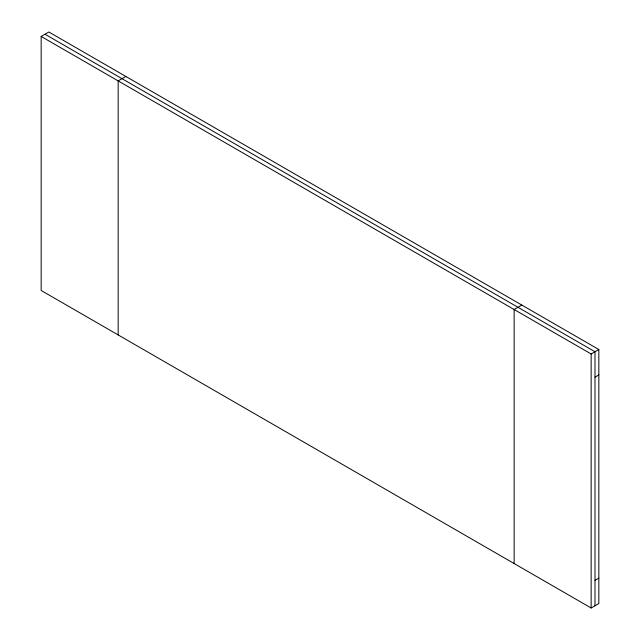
<?xml version="1.0" encoding="UTF-8"?>
<svg xmlns="http://www.w3.org/2000/svg" width="640" height="640" viewBox="0 0 640 640"><rect width="100%" height="100%" fill="white"/><g stroke="black" fill="none" stroke-linecap="round" stroke-linejoin="round"><path stroke-width="0.96" d="M41.16 36.448L48.856 32L598.84 349.528L598.84 603.552L591.144 608L41.16 290.472L41.16 36.448L591.144 353.976L598.84 349.528M125.856 76.456L118.16 80.896L118.16 334.928M521.84 305.072L514.144 309.52L514.144 563.544M594.992 377.152L598.84 374.928M594.992 580.376L598.84 578.152M45.008 34.224L594.992 351.752L594.992 605.776M591.144 353.976L591.144 608"/></g></svg>
